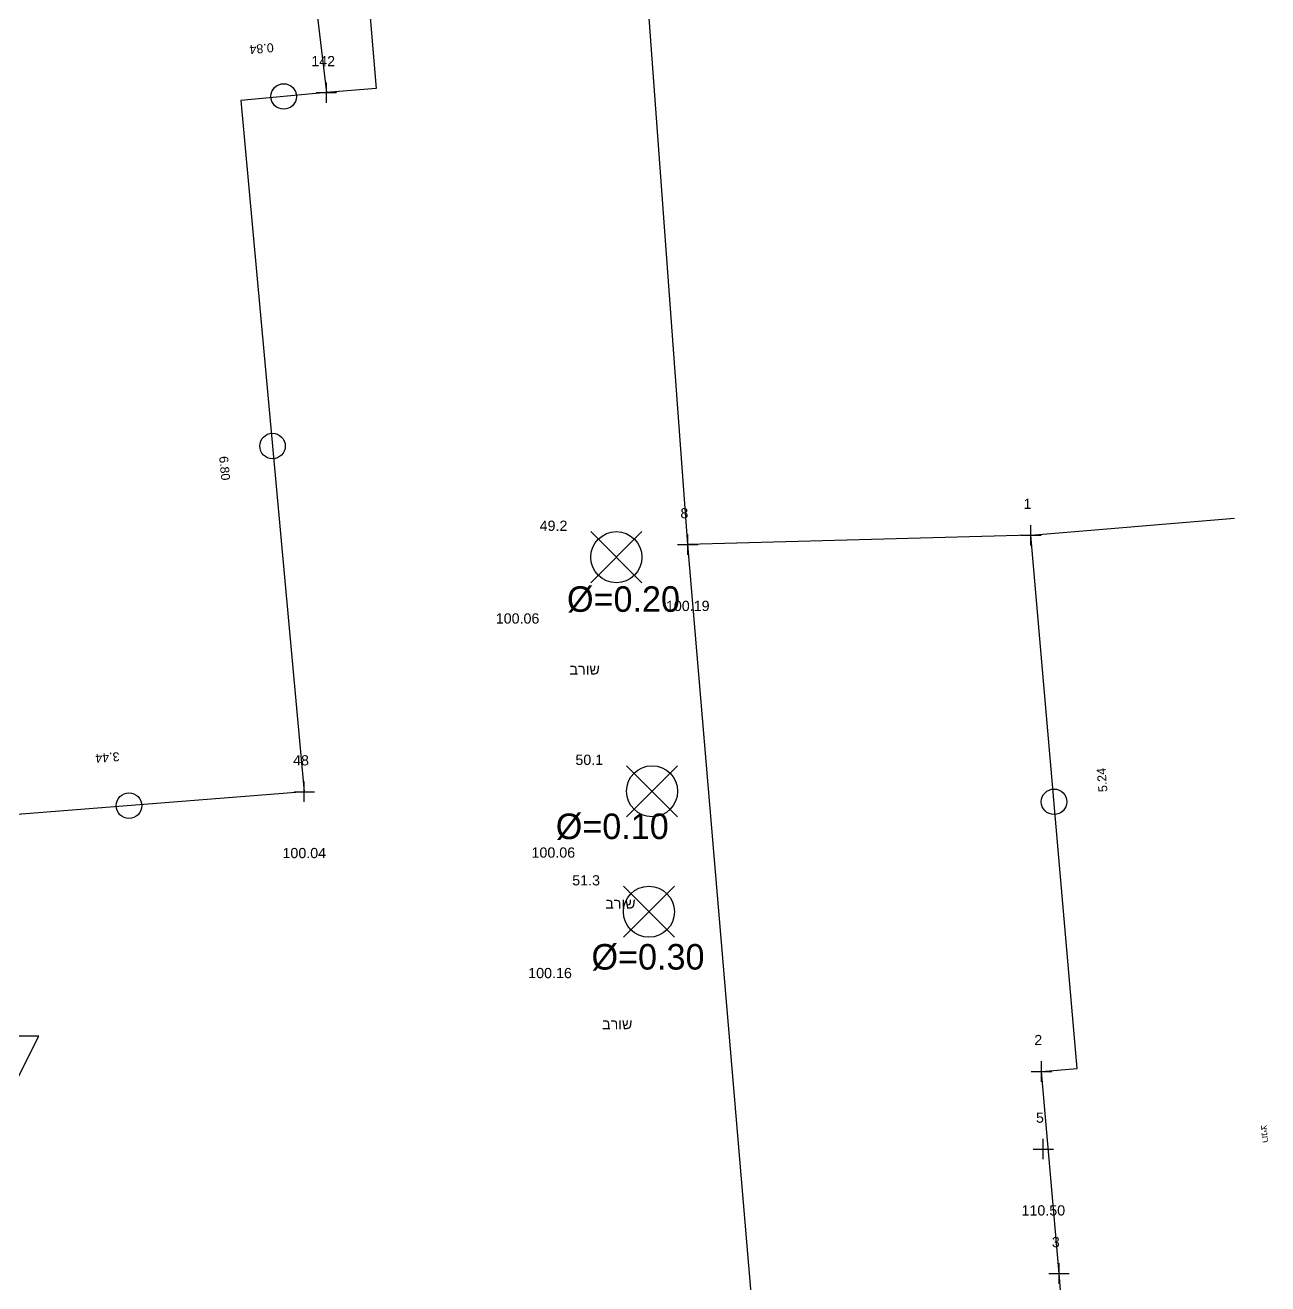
# Model space of a CAD drawing. Header units: metres. Extents: x 963.4 to 1030.8, y 966.5 to 1053.9.
# Drawn here: x 1000.12 to 1012.28, y 997.82 to 1010.15 of the extents above; entities that cross this region are included whole.
import ezdxf
from ezdxf.enums import TextEntityAlignment as Align

# ---------------------------------------------------------------- set-up
doc = ezdxf.new("R2010")
doc.units = ezdxf.units.M
for name, color, linetype in [('C1609', 7, 'Continuous'), ('C1617', 7, 'Continuous'), ('M1000', 7, 'Continuous'), ('M2200', 7, 'Continuous'), ('M2205', 7, 'Continuous'), ('M2299', 7, 'Continuous'), ('M2605', 7, 'Continuous'), ('M2801', 7, 'Continuous'), ('TR_PNT', 7, 'Continuous')]:
    doc.layers.add(name, color=color, linetype=linetype)
doc.styles.add('HANIT_TEXT', font='Arial.ttf')
doc.styles.add('hebtxt', font='Arial.ttf')

# ---------------------------------------------------------------- blocks, each defined once
blk = doc.blocks.new('M1502_P')
for p, q in [((-0.4, 0), (0.4, 0)), ((0, -0.4), (0, 0.4))]:
    blk.add_line(p, q)
blk = doc.blocks.new('C1617')
blk.add_lwpolyline([(0, -1), (1, 1), (-1, 1), (0, -1)])
blk = doc.blocks.new('M2801_E')
for p, q in [((-1, -1), (1, 1)), ((-1, 1), (1, -1))]:
    blk.add_line(p, q)
blk.add_circle((0, 0), 1)
blk = doc.blocks.new('C1609')
blk.add_circle((0, 0), 0.5)
blk = doc.blocks.new('M1000_E')

msp = doc.modelspace()

# ---------------------------------------------------------------- hatches: boundary and pattern name
at = {"layer": 'M2299'}
h = msp.add_hatch(dxfattribs=at)
h.set_pattern_fill('DOTS', scale=10)
h.paths.add_polyline_path([(1003.066, 1009.488), (1002.228, 1009.411), (1002.849, 1002.642), (1003.066, 1009.488)])

# ---------------------------------------------------------------- linework, layer by layer
at = {"layer": 'M2200'}
msp.add_line((1009.962, 1005.154), (1011.955, 1005.321), dxfattribs=at)
at = {"layer": 'M2200', "elevation": 100.419}
msp.add_lwpolyline([(1002.85, 1011.288), (1003.066, 1009.488)], dxfattribs=at)
at = {"layer": 'M2200'}
for points in [[(1003.066, 1009.488), (1002.228, 1009.411), (1002.849, 1002.642)], [(1009.962, 1005.154), (1006.603, 1005.062)], [(1010.066, 999.903), (1010.416, 999.933), (1009.962, 1005.154)], [(1002.849, 1002.642), (999.417, 1002.37)], [(1010.61, 993.245), (1010.238, 997.925), (1010.066, 999.903)]]:
    msp.add_lwpolyline(points, dxfattribs=at)
at = {"layer": 'M2205'}
msp.add_lwpolyline([(1003.406, 1011.275), (1003.552, 1009.529), (1003.066, 1009.488)], dxfattribs=at)
at = {"layer": 'M2605', "elevation": 100.259}
msp.add_lwpolyline([(1007.383, 995.844), (1006.603, 1005.062), (1006.169, 1010.976)], dxfattribs=at)

# ---------------------------------------------------------------- block references
at = {"layer": 'C1609'}
ref = msp.add_blockref('C1609', (1002.647, 1009.45), dxfattribs=dict(at, xscale=0.25, yscale=0.25, zscale=0.25, rotation=185.24))
ref.add_attrib('CALC_LENGTH', '0.84', dxfattribs={"layer": '0', "height": 0.0875, "rotation": -174.76, "style": 'hebtxt'}).set_placement((1002.427, 1009.962), align=Align.CENTER)
ref = msp.add_blockref('C1609', (1002.538, 1006.027), dxfattribs=dict(at, xscale=0.25, yscale=0.25, zscale=0.25, rotation=275.24))
ref.add_attrib('CALC_LENGTH', '6.80', dxfattribs={"layer": '0', "height": 0.0875, "rotation": -84.76, "style": 'hebtxt'}).set_placement((1002.026, 1005.806), align=Align.CENTER)
ref = msp.add_blockref('C1609', (1001.133, 1002.506), dxfattribs=dict(at, xscale=0.25, yscale=0.25, zscale=0.25, rotation=184.53))
ref.add_attrib('CALC_LENGTH', '3.44', dxfattribs={"layer": '0', "height": 0.0875, "rotation": -175.47, "style": 'hebtxt'}).set_placement((1000.919, 1003.021), align=Align.CENTER)
ref = msp.add_blockref('C1609', (1010.189, 1002.544), dxfattribs=dict(at, xscale=0.25, yscale=0.25, zscale=0.25, rotation=94.97))
ref.add_attrib('CALC_LENGTH', '5.24', dxfattribs={"layer": '0', "height": 0.0875, "rotation": 94.97, "style": 'hebtxt'}).set_placement((1010.702, 1002.761), align=Align.CENTER)
at = {"layer": 'C1617'}
ref = msp.add_blockref('C1617', (1000, 1000, 100), dxfattribs=dict(at, xscale=0.25, yscale=0.25, zscale=0.25))
ref.add_attrib('POINT_NAME', 'M1', dxfattribs={"layer": '0', "height": 0.125, "style": 'hebtxt'}).set_placement((999.69, 1000.293, 100), align=Align.CENTER)
ref.add_attrib('HEIGHT', '100.00', dxfattribs={"layer": '0', "height": 0.125, "style": 'hebtxt'}).set_placement((999.403, 999.5, 100), align=Align.CENTER)
at = {"layer": 'M1000'}
ref = msp.add_blockref('M1000_E', (1012.151, 998.635), dxfattribs=dict(at, xscale=0.25, yscale=0.25, zscale=0.25, rotation=274.75))
ref.add_attrib('DESC', 'צינור', dxfattribs={"layer": '0', "height": 0.0625, "rotation": -85.25, "style": 'hebtxt'}).set_placement((1012.222, 999.288), align=Align.CENTER)
at = {"layer": 'M2801'}
ref = msp.add_blockref('M2801_E', (1005.904, 1004.939, 100.065), dxfattribs=dict(at, xscale=0.25, yscale=0.25, zscale=0.25))
ref.add_attrib('NAME', '49.2', dxfattribs={"layer": '0', "height": 0.1, "style": 'HANIT_TEXT'}).set_placement((1005.289, 1005.197, 100.065), align=Align.CENTER)
ref.add_attrib('HEIGHT', '100.06', dxfattribs={"layer": '0', "height": 0.1, "style": 'HANIT_TEXT'}).set_placement((1004.937, 1004.289, 100.065), align=Align.CENTER)
ref.add_attrib('MARK', 'ברוש', dxfattribs={"layer": '0', "height": 0.1, "style": 'HANIT_TEXT'}).set_placement((1005.594, 1003.789, 100.065), align=Align.CENTER)
ref = msp.add_blockref('M2801_E', (1006.254, 1002.647, 100.059), dxfattribs=dict(at, xscale=0.25, yscale=0.25, zscale=0.25))
ref.add_attrib('NAME', '50.1', dxfattribs={"layer": '0', "height": 0.1, "style": 'HANIT_TEXT'}).set_placement((1005.639, 1002.905, 100.059), align=Align.CENTER)
ref.add_attrib('HEIGHT', '100.06', dxfattribs={"layer": '0', "height": 0.1, "style": 'HANIT_TEXT'}).set_placement((1005.287, 1001.997, 100.059), align=Align.CENTER)
ref.add_attrib('MARK', 'ברוש', dxfattribs={"layer": '0', "height": 0.1, "style": 'HANIT_TEXT'}).set_placement((1005.944, 1001.497, 100.059), align=Align.CENTER)
ref = msp.add_blockref('M2801_E', (1006.223, 1001.467, 100.16), dxfattribs=dict(at, xscale=0.25, yscale=0.25, zscale=0.25))
ref.add_attrib('NAME', '51.3', dxfattribs={"layer": '0', "height": 0.1, "style": 'HANIT_TEXT'}).set_placement((1005.608, 1001.725, 100.16), align=Align.CENTER)
ref.add_attrib('HEIGHT', '100.16', dxfattribs={"layer": '0', "height": 0.1, "style": 'HANIT_TEXT'}).set_placement((1005.255, 1000.817, 100.16), align=Align.CENTER)
ref.add_attrib('MARK', 'ברוש', dxfattribs={"layer": '0', "height": 0.1, "style": 'HANIT_TEXT'}).set_placement((1005.913, 1000.317, 100.16), align=Align.CENTER)
at = {"layer": 'TR_PNT'}
ref = msp.add_blockref('M1502_P', (1003.066, 1009.488), dxfattribs=dict(at, xscale=0.25, yscale=0.25, zscale=0.25))
ref.add_attrib('NAME', '142', dxfattribs={"layer": '0', "height": 0.1, "style": 'HANIT_TEXT'}).set_placement((1003.034, 1009.746), align=Align.CENTER)
ref = msp.add_blockref('M1502_P', (1006.603, 1005.062, 100.19), dxfattribs=dict(at, xscale=0.25, yscale=0.25, zscale=0.25))
ref.add_attrib('NAME', '8', dxfattribs={"layer": '0', "height": 0.1, "style": 'HANIT_TEXT'}).set_placement((1006.57, 1005.32, 100.19), align=Align.CENTER)
ref.add_attrib('HEIGHT', '100.19', dxfattribs={"layer": '0', "height": 0.1, "style": 'HANIT_TEXT'}).set_placement((1006.603, 1004.412, 100.19), align=Align.CENTER)
ref = msp.add_blockref('M1502_P', (1009.962, 1005.154), dxfattribs=dict(at, xscale=0.25, yscale=0.25, zscale=0.25))
ref.add_attrib('NAME', '1', dxfattribs={"layer": '0', "height": 0.1, "style": 'HANIT_TEXT'}).set_placement((1009.929, 1005.412), align=Align.CENTER)
ref = msp.add_blockref('M1502_P', (1002.849, 1002.642, 100.036), dxfattribs=dict(at, xscale=0.25, yscale=0.25, zscale=0.25))
ref.add_attrib('NAME', '48', dxfattribs={"layer": '0', "height": 0.1, "style": 'HANIT_TEXT'}).set_placement((1002.817, 1002.9, 100.036), align=Align.CENTER)
ref.add_attrib('HEIGHT', '100.04', dxfattribs={"layer": '0', "height": 0.1, "style": 'HANIT_TEXT'}).set_placement((1002.849, 1001.992, 100.036), align=Align.CENTER)
ref = msp.add_blockref('M1502_P', (1010.066, 999.903), dxfattribs=dict(at, xscale=0.25, yscale=0.25, zscale=0.25))
ref.add_attrib('NAME', '2', dxfattribs={"layer": '0', "height": 0.1, "style": 'HANIT_TEXT'}).set_placement((1010.034, 1000.161), align=Align.CENTER)
ref = msp.add_blockref('M1502_P', (1010.084, 999.143, 110.503), dxfattribs=dict(at, xscale=0.25, yscale=0.25, zscale=0.25))
ref.add_attrib('NAME', '5', dxfattribs={"layer": '0', "height": 0.1, "style": 'HANIT_TEXT'}).set_placement((1010.051, 999.401, 110.503), align=Align.CENTER)
ref.add_attrib('HEIGHT', '110.50', dxfattribs={"layer": '0', "height": 0.1, "style": 'HANIT_TEXT'}).set_placement((1010.084, 998.493, 110.503), align=Align.CENTER)
ref = msp.add_blockref('M1502_P', (1010.238, 997.925), dxfattribs=dict(at, xscale=0.25, yscale=0.25, zscale=0.25))
ref.add_attrib('NAME', '3', dxfattribs={"layer": '0', "height": 0.1, "style": 'HANIT_TEXT'}).set_placement((1010.206, 998.183), align=Align.CENTER)

# ---------------------------------------------------------------- texts
at = {"layer": 'M1000'}
for s, p in [('%%C=0.20', (1005.421, 1004.404)), ('%%C=0.10', (1005.311, 1002.179)), ('%%C=0.30', (1005.661, 1000.901))]:
    msp.add_text(s, height=0.25, dxfattribs=at).set_placement(p)

doc.saveas('drawing.dxf')
